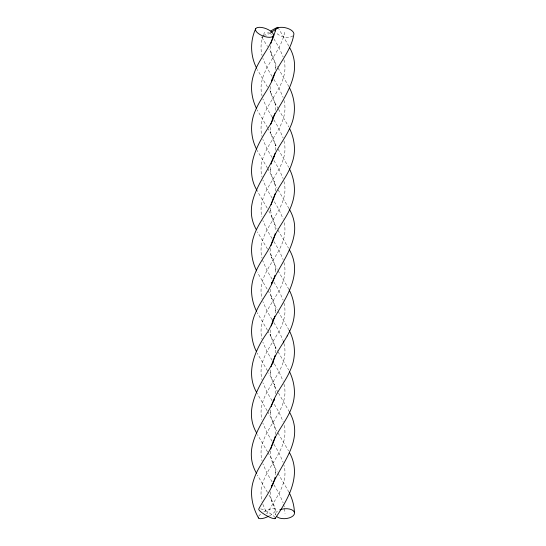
<?xml version="1.0" encoding="UTF-8"?>
<svg xmlns="http://www.w3.org/2000/svg" width="546" height="546" viewBox="0 0 546 546"><rect width="100%" height="100%" fill="white"/><g stroke="black" fill="none" stroke-linecap="round" stroke-linejoin="round"><path stroke-width="0.41" stroke-dasharray="2.73 2.05" d="M270.611 45.775L270.809 51.338L271.765 55.371L271.403 54.3L273.041 58.634L277.225 66.578M270.618 86.561L270.809 92.117L270.543 90.889L271.519 95.024L273.143 99.324L278.05 108.524M270.591 127.341L270.789 132.896L270.639 131.647L271.615 135.756L273.218 140.015L276.931 147.12M275.402 69.506L275.6 67.11L275.587 68.407C275.491 61.459 272.509 54.996 269.048 49.12M270.611 167.322L270.42 169.717L270.393 168.421C270.488 175.382 273.478 181.859 276.952 187.749M275.355 110.278L275.225 103.931L275.334 105.18L274.358 101.078L272.761 96.833L269.062 89.749M270.543 208.101L270.352 210.503L270.447 209.207L271.737 217.247L273.314 221.43L277.122 228.665M275.389 150.266L275.198 144.71L275.43 145.946L274.447 141.817L272.829 137.531L268.325 129.033M270.611 248.403L270.802 253.965L271.758 257.999L271.369 256.941L273.014 261.288L277.204 269.253M275.382 191.045L275.191 185.49L274.235 181.463L274.556 182.541L272.925 178.221L267.984 168.946M270.618 289.189L270.809 294.738L271.765 298.758L271.492 297.666L273.116 301.972L277.266 309.848M270.604 329.968L270.796 335.524L270.618 334.282L271.594 338.397L273.205 342.663L277.307 350.457M275.423 272.133L275.614 269.731L275.573 271.028C275.477 264.1 272.502 257.644 269.048 251.781M270.625 369.949L270.434 372.345L270.372 371.048C270.468 378.549 273.949 385.428 277.702 391.735M275.361 312.906L275.559 310.517L275.641 311.814C275.546 304.299 272.058 297.413 268.298 291.093M270.632 409.923L270.372 413.124L270.434 411.827C270.529 418.748 273.498 425.197 276.952 431.053M275.396 352.893L275.204 347.338L275.402 348.573L274.426 344.451L272.809 340.178L268.318 331.702M270.604 451.03L270.796 456.586L271.758 460.633L273.328 464.796L272.98 463.943L277.184 471.928M275.382 393.673L275.191 388.117L274.235 384.097L274.529 385.183L272.898 380.869L268.741 372.979M270.618 491.81L270.809 497.365L271.765 501.392L271.464 500.307L275.423 509.357M275.396 434.459L275.204 428.897L274.242 424.856L272.672 420.693L273.007 421.553L268.025 412.203M275.443 474.761L275.634 472.358L275.559 473.655C275.471 466.216 272.024 459.391 268.304 453.139M284.623 32.31C280.658 54.791 255.781 71.533 262.06 96.007M263.397 35.203C260.879 41.592 260.23 48.812 262.06 55.474M263.67 34.48L264.489 32.31M277.894 27.3L288.895 46.151M269.888 32.31L271.662 35.203M273.887 38.821L279.02 47.509L283.149 56.921M261.875 37.312L267.492 46.458M278.003 67.936L288.854 86.541M272.113 76.46L266.98 67.779L262.851 58.367M273.887 79.361L279.02 88.049L283.149 97.454M267.492 87.06L257.316 69.581M278.487 109.227L288.793 126.938M272.113 117.001L266.98 108.313L262.851 98.901M273.887 119.895L279.02 128.583L283.149 137.995M267.506 127.655L257.227 109.999M278.078 149.119L288.711 167.349M272.113 157.541L266.98 148.853L262.851 139.442M273.887 160.435L279.02 169.124L283.149 178.535M267.54 168.236L257.159 150.403M278.085 189.728L288.95 208.47M272.113 198.075L266.98 189.394L262.851 179.982M274.338 201.699L279.02 209.657L283.149 219.069M267.158 208.081L256.757 190.076M277.914 230.043L288.547 248.157M272.113 238.616L266.98 229.927L262.851 220.516M273.887 241.509L279.02 250.198L283.149 259.609M267.499 249.126L257.446 231.9M277.989 270.618L288.868 289.264M272.113 279.156L266.98 270.468L262.578 260.333M273.887 282.05L279.02 290.738L283.149 300.143M267.062 289.039L257.343 272.304M278.037 311.2L288.814 329.661M272.113 319.69L266.98 311.002L262.851 301.597M273.887 322.584L279.02 331.272L283.149 340.684M267.499 330.33L257.248 312.721M278.071 351.788L288.738 370.072M272.113 360.23L266.98 351.542L262.851 342.13M274.338 363.848L279.02 371.812L283.149 381.224M267.533 370.918L257.173 353.125M278.508 393.093L288.984 411.193M272.113 400.764L266.98 392.083L262.851 382.671M274.338 404.388L279.02 412.346L283.149 421.758M267.137 410.769L256.415 392.089M278.071 433.012L288.554 450.887M272.113 441.305L266.98 432.616L262.851 423.205M273.887 444.198L279.02 452.887L283.149 462.298M267.656 452.047L257.446 434.63M277.969 473.293L288.882 491.994M272.113 481.845L266.98 473.157L262.851 463.745M273.887 484.739L279.02 493.427L283.149 502.832M267.492 492.41L257.371 475.02M268.83 210.899L273.041 218.898L272.672 218.052L274.249 222.222L275.532 230.248M269.048 495.079C272.645 501.132 275.628 507.828 275.662 514.987A9.5 4.962 -4.6 0 1 277.402 511.192M262.851 504.286L266.98 513.69C275.082 498.942 288.909 483.34 283.94 465.192M283.94 59.814C291.53 88.684 254.47 107.678 262.06 136.548M283.94 100.355C291.53 129.218 254.47 148.219 262.06 177.081M283.94 140.888C291.475 169.54 255.105 188.322 261.889 216.899M283.94 181.429C291.53 210.292 254.47 229.293 262.06 258.162M284.111 222.693C290.895 251.269 254.525 270.045 262.06 298.696M283.94 262.503C291.53 291.373 254.47 310.367 262.06 339.237M283.94 303.044C291.53 331.907 254.47 350.907 262.06 379.777M283.94 343.577C291.475 372.236 255.105 391.011 261.889 419.587M283.94 384.118C291.53 412.981 254.47 431.982 262.06 460.851M284.111 425.382C290.895 453.958 254.525 472.734 262.06 501.385M283.592 504.286L284.452 507.903M284.623 508.626L285.032 513.69M263.738 511.984A9.5 3.051 -26.2 0 1 275.116 509.07A9.5 3.051 -26.2 0 1 269.512 515.813M258.77 516.195A9.5 3.051 -26.2 0 1 260.66 514.127M293.038 35.831A9.5 4.627 13.3 0 1 284.166 36.944A9.5 4.627 13.3 0 1 275.86 32.33M270.386 32.767A9.5 0.655 -31.6 0 1 265.656 35.545M262.455 37.148A9.5 0.655 -31.6 0 1 262.346 36.63M263.37 35.831A9.5 0.655 -31.6 0 1 268.68 32.282M260.715 508.858A9.5 1.918 29.8 0 1 274.829 517.233"/><path stroke-width="0.82" d="M270.755 43.803L273.287 35.865A9.5 3.972 20.7 0 0 261.732 27.477A9.5 3.972 20.7 0 0 258.449 33.579A9.5 3.972 20.7 0 0 273.287 35.865M275.471 29.825C272.154 46.444 258.551 58.518 253.726 74.597C249.822 85.729 251.406 98.123 256.531 108.586M271.382 81.763L271.765 80.146L271.423 81.224C277.115 64.906 290.786 52.198 293.782 34.787A9.5 4.627 13.3 0 0 285.087 27.675A9.5 4.627 13.3 0 0 275.348 31.033M274.891 72.734C271.437 86.5 261.002 97.051 255.658 110.033C249.856 122.284 250.375 136.944 256.456 148.976M271.171 123.335L273.321 116.735L272.945 117.574C284.753 96.546 303.637 72.461 289.605 47.584M274.836 113.493L272.686 120.113L270.543 124.461L270.836 123.881C258.012 142.772 243.605 167.472 256.757 190.076M271.13 164.1C274.604 150.382 284.903 139.824 290.335 126.925C296.116 114.667 295.645 100 289.557 87.967M275.007 153.453L274.235 156.682L274.611 155.624C264.394 178.89 241.127 202.907 256.374 229.736M271.062 204.859C275.048 189.312 287.626 177.703 292.233 162.353C296.198 151.249 294.608 138.807 289.489 128.358M275.082 193.857C271.034 209.637 258.272 221.417 253.59 236.991C249.945 248.171 251.399 260.483 256.654 270.905M270.98 245.611C275 229.921 287.694 218.202 292.356 202.702C296.075 191.537 294.608 179.204 289.4 168.755M275.177 233.784C271.451 249.815 258.394 261.636 253.699 277.341C249.836 288.493 251.44 300.846 256.552 311.309M271.382 284.391L271.765 282.78L271.458 283.865C281.832 260.387 305.221 236.213 289.291 209.166M274.904 275.361C271.458 289.175 260.933 299.727 255.658 312.769C249.829 325.02 250.396 339.673 256.477 351.706M271.178 325.962L273.328 319.376L272.973 320.222C284.985 299.058 303.863 274.542 289.257 249.597M274.85 316.127L272.686 322.754L268.093 331.388C255.705 348.519 245.024 371.649 256.415 392.089M271.144 366.728C275.232 351.023 287.94 339.264 292.574 323.717C296.069 312.585 294.506 300.28 289.223 289.981M275.198 355.275L272.672 363.472L273 362.612C261.002 383.763 242.144 408.265 256.736 433.19M271.28 406.674C274.986 393.229 285.183 382.842 290.349 370.011C296.314 357.514 295.543 342.547 289.162 330.371M274.618 398.464L274.235 400.075L274.522 398.983C264.093 422.727 240.841 446.246 256.681 473.628M270.809 449.065C274.542 433.012 287.612 421.171 292.322 405.446C296.137 394.28 294.574 381.941 289.428 371.478M275.204 436.418C271.464 452.491 258.381 464.339 253.665 480.077C249.276 492.724 252.122 506.613 258.545 518.031M271.382 487.018L271.765 485.408L271.492 486.506C281.92 462.769 305.146 439.271 289.325 411.889M275.116 477.177C272.577 488.991 264.305 498.362 258.838 508.858A9.5 1.918 29.8 0 0 266.475 515.608A9.5 1.918 29.8 0 0 275.259 518.031M255.692 28.747C249.863 41.209 250.368 55.999 256.627 68.182M287.169 335.995L287.489 335.435M275.129 518.529C287.899 499.631 302.416 474.938 289.264 452.327M289.23 492.71C292.294 498.819 294.239 505.541 294.403 512.401M283.422 341.407L283.763 342.854M268.789 516.195A9.5 3.051 -26.2 0 1 258.36 517.233M270.796 30.985A9.5 0.655 -31.6 0 1 277.982 27.348A9.5 0.655 -31.6 0 1 271.089 32.33M279.784 509.862A9.5 4.962 -4.6 0 1 293.222 510.701A9.5 4.962 -4.6 0 1 289.332 517.874A9.5 4.962 -4.6 0 1 276.351 516.195"/></g></svg>
